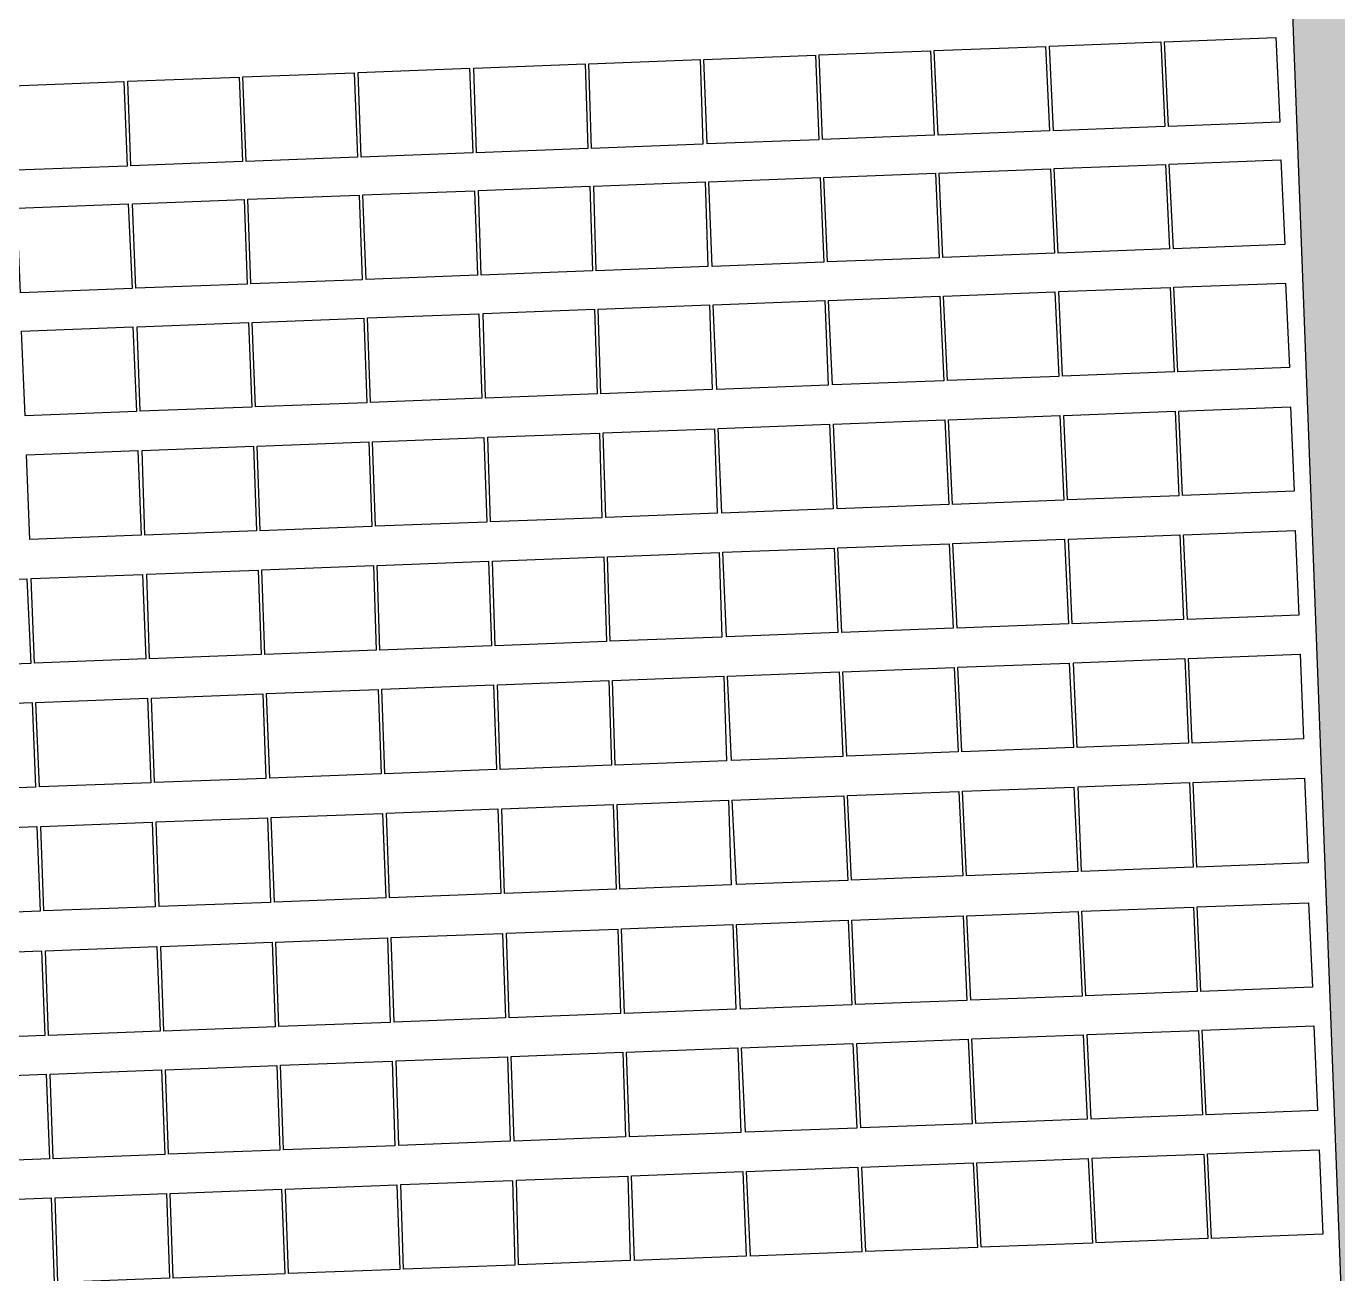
# Model space of a CAD drawing. Header units: metres. Extents: x 1956498 to 1957612, y 2277909 to 2278547.
# Drawn here: x 1956714.6 to 1956803.3, y 2278179.7 to 2278264 of the extents above; entities that cross this region are included whole.
import ezdxf

# ---------------------------------------------------------------- set-up
doc = ezdxf.new("R2010")
doc.units = ezdxf.units.M
doc.layers.add('PVcase PV Modules (full frames)', color=142, linetype='Continuous')
doc.layers.add('UBS-100-Circulation intérieure lourde', color=252, linetype='Continuous')

# ---------------------------------------------------------------- blocks, each defined once
blk = doc.blocks.new('3P6@20DEG F FX ID1 PVBlock')
at = {"color": 0, "transparency": 33554687}
blk.add_polyline3d([(0, 0, 2.083586713139974), (7.539539347030692, 0.2870042413902952, 2.083586713139975), (7.757297679336461, -5.433460050740019, 1.675326544159361e-15), (0.2177583323057694, -5.720464292130313, 0)], close=True, dxfattribs=at)

msp = doc.modelspace()

# ---------------------------------------------------------------- hatches: boundary and pattern name
at = {"layer": 'UBS-100-Circulation intérieure lourde', "transparency": 33554687}
h = msp.add_hatch(color=256, dxfattribs=at)
h.dxf.hatch_style = 1
edge = h.paths.add_edge_path()
edge.add_arc((1956764.775937202, 2278354.047734615), 10.98888332588078, 38.055118836919576, 92.19845196404327, ccw=False)
edge.add_arc((1956785.235277975, 2278370.073881621), 15.0000000032406, 218.0847095287733, 272.1729597382801)
edge.add_line((1956785.804021141, 2278355.084667789), (1956796.795983654, 2278355.501741271))
edge.add_line((1956796.795983654, 2278355.501741271), (1956798.696412464, 2278305.415981365))
edge.add_line((1956798.696412464, 2278305.415981365), (1956793.250331421, 2278305.209338011))
edge.add_line((1956793.250331421, 2278305.209338011), (1956793.705325957, 2278293.21796695))
edge.add_line((1956793.705325957, 2278293.21796695), (1956799.151407176, 2278293.424610309))
edge.add_line((1956799.151407176, 2278293.424610309), (1956805.262231156, 2278132.373971497))
edge.add_line((1956805.262231156, 2278132.373971497), (1956799.816150151, 2278132.167328046))
edge.add_line((1956799.816150151, 2278132.167328046), (1956800.271144691, 2278120.175957077))
edge.add_line((1956800.271144691, 2278120.175957077), (1956805.717225689, 2278120.382600434))
edge.add_line((1956805.717225689, 2278120.382600434), (1956808.505499487, 2278046.968937048))
edge.add_line((1956808.505499487, 2278046.968937048), (1956797.471805961, 2278046.520477231))
edge.add_arc((1956798.050883183, 2278031.558597255), 14.97308194175755, 92.21644131539423, 143.3305284562901)
edge.add_arc((1956776.381759162, 2278046.057097211), 11.14352137835336, 272.4211575891524, 330.0899243735837, ccw=False)
edge.add_line((1956776.852512727, 2278034.923523671), (1956777.009638957, 2278030.929814869))
edge.add_line((1956777.009638957, 2278030.929814869), (1956811.05939886, 2278032.310913297))
edge.add_line((1956811.05939886, 2278032.310913297), (1956845.09821501, 2278033.703832236))
edge.add_line((1956845.09821501, 2278033.703832236), (1956844.941310405, 2278037.691699671))
edge.add_arc((1956844.479915648, 2278048.799243783), 11.11712288870125, 215.1122603936908, 272.3786340929611, ccw=False)
edge.add_line((1956835.38581278, 2278042.404893593), (1956835.385812779, 2278042.404893593))
edge.add_arc((1956824.047902401, 2278032.596641205), 14.99166523962915, 40.86258006122761, 92.23155383180028)
edge.add_line((1956823.464155207, 2278047.576937126), (1956812.498220958, 2278047.131225021))
edge.add_line((1956812.498220958, 2278047.131225021), (1956800.793107333, 2278355.653406116))
edge.add_line((1956800.793107333, 2278355.653406116), (1956811.785325112, 2278356.070489282))
edge.add_arc((1956811.231408061, 2278371.033193459), 14.9729536298442, 272.1201129472284, 326.3140567721247)
edge.add_arc((1956832.785994752, 2278356.711410502), 10.90591148877471, 91.9203326248624, 146.5138370824924, ccw=False)
edge.add_line((1956832.420539268, 2278367.611197091), (1956832.168946329, 2278371.604529158))
edge.add_line((1956832.168946329, 2278371.604529158), (1956798.235802155, 2278370.316987037))
edge.add_line((1956798.235802155, 2278370.316987037), (1956764.21250126, 2278369.026024087))
edge.add_line((1956764.21250126, 2278369.026024087), (1956764.35439473, 2278365.028529609))

# ---------------------------------------------------------------- linework, layer by layer
msp.add_lwpolyline([(1956796.795983654, 2278355.501741271), (1956798.696412464, 2278305.415981365), (1956793.250331421, 2278305.209338011), (1956793.705325957, 2278293.217966949), (1956799.151407176, 2278293.424610308), (1956805.262231156, 2278132.373971497), (1956799.816150151, 2278132.167328045), (1956800.271144692, 2278120.175957076), (1956805.717225689, 2278120.382600434), (1956808.505499487, 2278046.968937048), (1956797.471805961, 2278046.52047723, 0.2268002442284344), (1956786.041064621, 2278040.500489724, -0.2570762172775547), (1956776.852512727, 2278034.92352367), (1956844.941310405, 2278037.69169967, -0.2552052530752312), (1956835.38581278, 2278042.404893592), (1956835.38581278, 2278042.404893592, 0.2279698997739576), (1956823.464155208, 2278047.576937125), (1956812.498220959, 2278047.131225021), (1956800.793107334, 2278355.653406115)], format="xyb", dxfattribs=at)

# ---------------------------------------------------------------- block references
at = {"layer": 'PVcase PV Modules (full frames)', "color": 144, "true_color": 0x007ca5, "transparency": 33554687, "extrusion": (-0.02921556327177144, -0.001112135660769143, 0.9995725156370523), "rotation": 87.82000000000001}
msp.add_blockref('3P6@20DEG F FX ID1 PVBlock', (-2202179.719712989, 2041183.438437656, -59083.26873979734), dxfattribs=at)
at = {"layer": 'PVcase PV Modules (full frames)', "color": 144, "true_color": 0x007ca5, "transparency": 33554687, "extrusion": (-0.009458974119178044, -0.0003600704985344086, 0.9999551980753182), "rotation": 359.999902426031}
msp.add_blockref('3P6@20DEG F FX ID1 PVBlock', (1956686.550522987, 2278255.513610719, -18710.34320837549), dxfattribs=at)
at = {"layer": 'PVcase PV Modules (full frames)', "color": 144, "true_color": 0x007ca5, "transparency": 33554687, "extrusion": (-0.01935708422889069, -0.0007368573886186794, 0.9998123625617681), "rotation": 87.82000000000001}
msp.add_blockref('3P6@20DEG F FX ID1 PVBlock', (-2202179.719712989, 2041651.491088364, -38937.23579612092), dxfattribs=at)
at = {"layer": 'PVcase PV Modules (full frames)', "color": 144, "true_color": 0x007ca5, "transparency": 33554687, "extrusion": (-0.03008562064720449, -0.001145255742183738, 0.9995466691553514), "rotation": 87.82000000000001}
msp.add_blockref('3P6@20DEG F FX ID1 PVBlock', (-2202179.719712989, 2041123.403220213, -60861.26178926364), dxfattribs=at)
at = {"layer": 'PVcase PV Modules (full frames)', "color": 144, "true_color": 0x007ca5, "transparency": 33554687, "extrusion": (0.01872882907350863, 0.0007129418831785515, 0.9998243459105237), "rotation": 267.82}
for p in [(2202179.719712988, -2041621.110537342, 38890.99252815253), (2202179.719712989, -2041628.905581264, 38890.99252815253)]:
    msp.add_blockref('3P6@20DEG F FX ID1 PVBlock', p, dxfattribs=at)
at = {"layer": 'PVcase PV Modules (full frames)', "color": 144, "true_color": 0x007ca5, "transparency": 33554687, "extrusion": (-0.004752170582378657, -0.0001808987326911435, 0.9999886920112669), "rotation": 359.9999753723686}
msp.add_blockref('3P6@20DEG F FX ID1 PVBlock', (1956741.282694572, 2278260.198626523, -9091.999804064184), dxfattribs=at)
at = {"layer": 'PVcase PV Modules (full frames)', "color": 144, "true_color": 0x007ca5, "transparency": 33554687, "extrusion": (-0.0006731259037568452, -2.56235799663244e-05, 0.9999997731224491), "rotation": 359.9999995058841}
msp.add_blockref('3P6@20DEG F FX ID1 PVBlock', (1956721.416447781, 2278260.303114269, -756.1965714274036), dxfattribs=at)
at = {"layer": 'PVcase PV Modules (full frames)', "color": 144, "true_color": 0x007ca5, "transparency": 33554687, "extrusion": (-0.0007575073196446501, -2.883568923979828e-05, 0.9999997126755406), "rotation": 359.9999993742371}
msp.add_blockref('3P6@20DEG F FX ID1 PVBlock', (1956729.140132903, 2278260.592433041, -928.6261929358702), dxfattribs=at)
at = {"layer": 'PVcase PV Modules (full frames)', "color": 144, "true_color": 0x007ca5, "transparency": 33554687, "extrusion": (0.00169199035974898, 6.440823335323484e-05, 0.9999985665090736), "rotation": 359.9999968780049}
msp.add_blockref('3P6@20DEG F FX ID1 PVBlock', (1956733.172987297, 2278260.656921525, 4076.829875606046), dxfattribs=at)
at = {"layer": 'PVcase PV Modules (full frames)', "color": 144, "true_color": 0x007ca5, "transparency": 33554687, "extrusion": (-0.01116709969188975, -0.0004250929437569483, 0.9999375556405813), "rotation": 359.9998640026252}
msp.add_blockref('3P6@20DEG F FX ID1 PVBlock', (1956598.559841891, 2278250.793978934, -22200.11526564856), dxfattribs=at)
at = {"layer": 'PVcase PV Modules (full frames)', "color": 144, "true_color": 0x007ca5, "transparency": 33554687, "extrusion": (-0.01934339461345518, -0.0007363362722066349, 0.9998126278927079), "rotation": 87.82000000000001}
msp.add_blockref('3P6@20DEG F FX ID1 PVBlock', (-2202171.434980658, 2041652.032588342, -38909.593427186), dxfattribs=at)
at = {"layer": 'PVcase PV Modules (full frames)', "color": 144, "true_color": 0x007ca5, "transparency": 33554687, "extrusion": (-0.02424096782227241, -0.000922769981051672, 0.9997057186865551), "rotation": 87.82000000000001}
msp.add_blockref('3P6@20DEG F FX ID1 PVBlock', (-2202171.434980658, 2041444.559430811, -48917.89769596445), dxfattribs=at)
at = {"layer": 'PVcase PV Modules (full frames)', "color": 144, "true_color": 0x007ca5, "transparency": 33554687, "extrusion": (-0.02722996413733468, -0.00103655075470871, 0.9996286583604997), "rotation": 87.82000000000001}
msp.add_blockref('3P6@20DEG F FX ID1 PVBlock', (-2202171.434980658, 2041296.852513923, -55026.01019878575), dxfattribs=at)
at = {"layer": 'PVcase PV Modules (full frames)', "color": 144, "true_color": 0x007ca5, "transparency": 33554687, "extrusion": (0.02089110847886417, 0.0007952523973682984, 0.9997814406959897), "rotation": 267.82}
for p in [(2202171.434980657, -2041539.972352171, 43309.16007681449), (2202163.110073306, -2041539.965170485, 43308.76155555499)]:
    msp.add_blockref('3P6@20DEG F FX ID1 PVBlock', p, dxfattribs=at)
at = {"layer": 'PVcase PV Modules (full frames)', "color": 144, "true_color": 0x007ca5, "transparency": 33554687, "extrusion": (-0.007282309430890572, -0.0002772123862720167, 0.9999734452087443), "rotation": 359.9999421664063}
msp.add_blockref('3P6@20DEG F FX ID1 PVBlock', (1956713.390438303, 2278249.661863301, -14262.70679658294), dxfattribs=at)
at = {"layer": 'PVcase PV Modules (full frames)', "color": 144, "true_color": 0x007ca5, "transparency": 33554687, "extrusion": (-0.01474875964319524, -0.0005614343765591094, 0.9998910735077237), "rotation": 359.9997627693177}
msp.add_blockref('3P6@20DEG F FX ID1 PVBlock', (1956564.865437906, 2278237.610515092, -29520.40076223596), dxfattribs=at)
at = {"layer": 'PVcase PV Modules (full frames)', "color": 144, "true_color": 0x007ca5, "transparency": 33554687, "extrusion": (0.003333970206817269, 0.0001269127390922469, 0.9999944342524196), "rotation": 359.9999878783768}
msp.add_blockref('3P6@20DEG F FX ID1 PVBlock', (1956716.617996065, 2278251.415028587, 7431.781176450089), dxfattribs=at)
at = {"layer": 'PVcase PV Modules (full frames)', "color": 144, "true_color": 0x007ca5, "transparency": 33554687, "extrusion": (0.002295550666598014, 8.73836911401515e-05, 0.9999973614021327), "rotation": 359.9999942534065}
msp.add_blockref('3P6@20DEG F FX ID1 PVBlock', (1956730.771613691, 2278252.181170576, 5309.812565709042), dxfattribs=at)
at = {"layer": 'PVcase PV Modules (full frames)', "color": 144, "true_color": 0x007ca5, "transparency": 33554687, "extrusion": (0.01903999369975799, 0.0007247868465633986, 0.9998184601836176), "rotation": 267.82}
msp.add_blockref('3P6@20DEG F FX ID1 PVBlock', (2202171.43498066, -2041608.917308677, 39526.47081890132), dxfattribs=at)
at = {"layer": 'PVcase PV Modules (full frames)', "color": 144, "true_color": 0x007ca5, "transparency": 33554687, "extrusion": (-0.01687928005430897, -0.0006425359354493156, 0.9998573283486099), "rotation": 87.82000000000001}
msp.add_blockref('3P6@20DEG F FX ID1 PVBlock', (-2202171.434980658, 2041679.353764054, -33873.00133238786), dxfattribs=at)
at = {"layer": 'PVcase PV Modules (full frames)', "color": 144, "true_color": 0x007ca5, "transparency": 33554687, "extrusion": (0.00424190615869136, 0.0001614747271799176, 0.9999909900384369), "rotation": 359.9999803772345}
msp.add_blockref('3P6@20DEG F FX ID1 PVBlock', (1956701.535116842, 2278250.573354041, 9287.105111930021), dxfattribs=at)
at = {"layer": 'PVcase PV Modules (full frames)', "color": 144, "true_color": 0x007ca5, "transparency": 33554687, "extrusion": (-0.01574004633419897, -0.0005991692396132914, 0.9998759382731538), "rotation": 87.82000000000001}
msp.add_blockref('3P6@20DEG F FX ID1 PVBlock', (-2202163.110073306, 2041786.86330492, -31546.39801447967), dxfattribs=at)
at = {"layer": 'PVcase PV Modules (full frames)', "color": 144, "true_color": 0x007ca5, "transparency": 33554687, "extrusion": (-0.02301730488743433, -0.0008761893564052954, 0.9997346827873537), "rotation": 87.82000000000001}
msp.add_blockref('3P6@20DEG F FX ID1 PVBlock', (-2202163.110073307, 2041510.730359521, -46417.6888069803), dxfattribs=at)
at = {"layer": 'PVcase PV Modules (full frames)', "color": 144, "true_color": 0x007ca5, "transparency": 33554687, "extrusion": (-0.00552324413225765, -0.0002102508414942228, 0.9999847246677517), "rotation": 359.999966731904}
msp.add_blockref('3P6@20DEG F FX ID1 PVBlock', (1956734.636838038, 2278243.015812484, -10668.47256732333), dxfattribs=at)
at = {"layer": 'PVcase PV Modules (full frames)', "color": 144, "true_color": 0x007ca5, "transparency": 33554687, "extrusion": (-0.02316284305087081, -0.0008817294919849148, 0.9997313165320488), "rotation": 87.82000000000001}
msp.add_blockref('3P6@20DEG F FX ID1 PVBlock', (-2202163.110073307, 2041480.546371478, -46715.03588134525), dxfattribs=at)
at = {"layer": 'PVcase PV Modules (full frames)', "color": 144, "true_color": 0x007ca5, "transparency": 33554687, "extrusion": (-0.02251770943809999, -0.0008571714819253756, 0.9997460767708528), "rotation": 87.82000000000001}
msp.add_blockref('3P6@20DEG F FX ID1 PVBlock', (-2202163.110073307, 2041518.082916737, -45396.69515909295), dxfattribs=at)
at = {"layer": 'PVcase PV Modules (full frames)', "color": 144, "true_color": 0x007ca5, "transparency": 33554687, "extrusion": (0.00837047468441203, 0.0003186350818399099, 0.9999649161971845), "rotation": 359.9999235910988}
msp.add_blockref('3P6@20DEG F FX ID1 PVBlock', (1956663.920772118, 2278238.785371059, 17723.33602276748), dxfattribs=at)
at = {"layer": 'PVcase PV Modules (full frames)', "color": 144, "true_color": 0x007ca5, "transparency": 33554687, "extrusion": (0.02111173691265418, 0.0008036509603778501, 0.9997767994455886), "rotation": 267.82}
msp.add_blockref('3P6@20DEG F FX ID1 PVBlock', (2202163.110073307, -2041522.555696652, 43759.60801331129), dxfattribs=at)
at = {"layer": 'PVcase PV Modules (full frames)', "color": 144, "true_color": 0x007ca5, "transparency": 33554687, "extrusion": (-0.01556262866303683, -0.0005924155612017348, 0.9998787194619652), "rotation": 359.9997358634736}
msp.add_blockref('3P6@20DEG F FX ID1 PVBlock', (1956486.940777724, 2278225.354101618, -31182.79283175505), dxfattribs=at)
at = {"layer": 'PVcase PV Modules (full frames)', "color": 144, "true_color": 0x007ca5, "transparency": 33554687, "extrusion": (0.004688806390311488, 0.0001784866765908316, 0.9999889915579774), "rotation": 359.9999760247504}
msp.add_blockref('3P6@20DEG F FX ID1 PVBlock', (1956697.660556612, 2278241.939698638, 10200.00353070131), dxfattribs=at)
at = {"layer": 'PVcase PV Modules (full frames)', "color": 144, "true_color": 0x007ca5, "transparency": 33554687, "extrusion": (0.005171452159186104, 0.000196859335234844, 0.9999866085748186), "rotation": 359.9999708348591}
msp.add_blockref('3P6@20DEG F FX ID1 PVBlock', (1956700.495223754, 2278241.862508664, 11186.26672318649), dxfattribs=at)
at = {"layer": 'PVcase PV Modules (full frames)', "color": 144, "true_color": 0x007ca5, "transparency": 33554687, "extrusion": (-0.01586127369280148, -0.0006037839467578556, 0.9998740197853866), "rotation": 87.82000000000001}
msp.add_blockref('3P6@20DEG F FX ID1 PVBlock', (-2202154.733491083, 2041790.827980023, -31794.45049383235), dxfattribs=at)
at = {"layer": 'PVcase PV Modules (full frames)', "color": 144, "true_color": 0x007ca5, "transparency": 33554687, "extrusion": (-0.02448461698652533, -0.0009320448638174646, 0.9996997723433746), "rotation": 87.82000000000001}
msp.add_blockref('3P6@20DEG F FX ID1 PVBlock', (-2202154.733491084, 2041416.959632402, -49416.42407616111), dxfattribs=at)
at = {"layer": 'PVcase PV Modules (full frames)', "color": 144, "true_color": 0x007ca5, "transparency": 33554687, "extrusion": (-0.02260101696184112, -0.0008603427118311977, 0.9997441942030515), "rotation": 87.82000000000001}
msp.add_blockref('3P6@20DEG F FX ID1 PVBlock', (-2202154.733491084, 2041514.300016886, -45567.25718255922), dxfattribs=at)
at = {"layer": 'PVcase PV Modules (full frames)', "color": 144, "true_color": 0x007ca5, "transparency": 33554687, "extrusion": (-0.01574004633421402, -0.0005991692396138644, 0.9998759382731535), "rotation": 87.82000000000001}
msp.add_blockref('3P6@20DEG F FX ID1 PVBlock', (-2202154.733491085, 2041786.875298649, -31546.71910860016), dxfattribs=at)
at = {"layer": 'PVcase PV Modules (full frames)', "color": 144, "true_color": 0x007ca5, "transparency": 33554687, "extrusion": (0.02119313575143345, 0.0008067495332347045, 0.9997750747804288), "rotation": 267.82}
msp.add_blockref('3P6@20DEG F FX ID1 PVBlock', (2202154.733491085, -2041519.006704551, 43925.55105148067), dxfattribs=at)
at = {"layer": 'PVcase PV Modules (full frames)', "color": 144, "true_color": 0x007ca5, "transparency": 33554687, "extrusion": (0.02030763962069635, 0.0007730417516901557, 0.9997934797644392), "rotation": 267.82}
msp.add_blockref('3P6@20DEG F FX ID1 PVBlock', (2202154.733491085, -2041564.934185507, 42116.07041843579), dxfattribs=at)
at = {"layer": 'PVcase PV Modules (full frames)', "color": 144, "true_color": 0x007ca5, "transparency": 33554687, "extrusion": (-0.0130315333590403, -0.0004960654986616204, 0.9999149629130137), "rotation": 359.9998147979886}
msp.add_blockref('3P6@20DEG F FX ID1 PVBlock', (1956603.313187848, 2278224.215825484, -26011.98835950472), dxfattribs=at)
at = {"layer": 'PVcase PV Modules (full frames)', "color": 144, "true_color": 0x007ca5, "transparency": 33554687, "extrusion": (0.01274172924649257, 0.0004850336563108928, 0.9999187032344986), "rotation": 359.9998229440242}
msp.add_blockref('3P6@20DEG F FX ID1 PVBlock', (1956555.664977962, 2278222.692679388, 26655.3608080171), dxfattribs=at)
at = {"layer": 'PVcase PV Modules (full frames)', "color": 144, "true_color": 0x007ca5, "transparency": 33554687, "extrusion": (0.005171452159171036, 0.0001968593352342705, 0.9999866085748188), "rotation": 359.9999708348591}
msp.add_blockref('3P6@20DEG F FX ID1 PVBlock', (1956700.830745875, 2278233.492631707, 11185.88604288852), dxfattribs=at)
at = {"layer": 'PVcase PV Modules (full frames)', "color": 144, "true_color": 0x007ca5, "transparency": 33554687, "extrusion": (0.00991322584271309, 0.0003773622938699889, 0.9999507915648103), "rotation": 359.9998928291052}
msp.add_blockref('3P6@20DEG F FX ID1 PVBlock', (1956635.705518707, 2278228.231628641, 20875.50090136765), dxfattribs=at)
at = {"layer": 'PVcase PV Modules (full frames)', "color": 144, "true_color": 0x007ca5, "transparency": 33554687, "extrusion": (-0.007432676331063082, -0.0002829363351935404, 0.9999723372521802), "rotation": 359.9999397533912}
msp.add_blockref('3P6@20DEG F FX ID1 PVBlock', (1956665.145820513, 2278231.025763308, -14569.92807037914), dxfattribs=at)
at = {"layer": 'PVcase PV Modules (full frames)', "color": 144, "true_color": 0x007ca5, "transparency": 33554687, "extrusion": (-0.01309281697961771, -0.000498398354586087, 0.9999141611871585), "rotation": 359.999813051912}
msp.add_blockref('3P6@20DEG F FX ID1 PVBlock', (1956625.484392078, 2278216.61487941, -26137.35390039468), dxfattribs=at)
at = {"layer": 'PVcase PV Modules (full frames)', "color": 144, "true_color": 0x007ca5, "transparency": 33554687, "extrusion": (-0.01595916877705082, -0.0006075104747455213, 0.9998724597982328), "rotation": 87.82000000000001}
msp.add_blockref('3P6@20DEG F FX ID1 PVBlock', (-2202146.356971779, 2041787.697837191, -31994.81829246245), dxfattribs=at)
at = {"layer": 'PVcase PV Modules (full frames)', "color": 144, "true_color": 0x007ca5, "transparency": 33554687, "extrusion": (-0.01477542305535064, -0.0005624493606352321, 0.9998906792866169), "rotation": 359.9997619107446}
msp.add_blockref('3P6@20DEG F FX ID1 PVBlock', (1956557.244568062, 2278212.193660059, -29575.98741612613), dxfattribs=at)
at = {"layer": 'PVcase PV Modules (full frames)', "color": 144, "true_color": 0x007ca5, "transparency": 33554687, "extrusion": (-0.02565162505790737, -0.0009764688333475476, 0.9996704660239323), "rotation": 87.82000000000001}
msp.add_blockref('3P6@20DEG F FX ID1 PVBlock', (-2202146.35697178, 2041357.816150076, -51801.57246116591), dxfattribs=at)
at = {"layer": 'PVcase PV Modules (full frames)', "color": 144, "true_color": 0x007ca5, "transparency": 33554687, "extrusion": (-0.02920883182707672, -0.001111879417902153, 0.9995727126464876), "rotation": 87.82000000000001}
msp.add_blockref('3P6@20DEG F FX ID1 PVBlock', (-2202146.356971779, 2041168.203202399, -59070.78940552972), dxfattribs=at)
at = {"layer": 'PVcase PV Modules (full frames)', "color": 144, "true_color": 0x007ca5, "transparency": 33554687, "extrusion": (0.01139915092171653, 0.0004339263331876102, 0.9999349334162705), "rotation": 359.9998582916905}
msp.add_blockref('3P6@20DEG F FX ID1 PVBlock', (1956604.112695178, 2278217.414774534, 23911.54263558905), dxfattribs=at)
at = {"layer": 'PVcase PV Modules (full frames)', "color": 144, "true_color": 0x007ca5, "transparency": 33554687, "extrusion": (0.01985572671372843, 0.000755838987029223, 0.99980256992273), "rotation": 267.82}
msp.add_blockref('3P6@20DEG F FX ID1 PVBlock', (2202146.356971779, -2041575.974730689, 41192.22031588613), dxfattribs=at)
at = {"layer": 'PVcase PV Modules (full frames)', "color": 144, "true_color": 0x007ca5, "transparency": 33554687, "extrusion": (0.01883124055023825, 0.0007168403346403137, 0.9998224194922185), "rotation": 267.82}
msp.add_blockref('3P6@20DEG F FX ID1 PVBlock', (2202146.356971779, -2041624.937896081, 39098.71774143692), dxfattribs=at)
at = {"layer": 'PVcase PV Modules (full frames)', "color": 144, "true_color": 0x007ca5, "transparency": 33554687, "extrusion": (-0.006144993147165785, -0.0002339186806214435, 0.9999810919918797), "rotation": 359.9999588203109}
msp.add_blockref('3P6@20DEG F FX ID1 PVBlock', (1956681.771097824, 2278223.956031922, -11938.92562797306), dxfattribs=at)
at = {"layer": 'PVcase PV Modules (full frames)', "color": 144, "true_color": 0x007ca5, "transparency": 33554687, "extrusion": (0.01407299274000175, 0.0005357102628592321, 0.9999008270272878), "rotation": 359.9997840114819}
msp.add_blockref('3P6@20DEG F FX ID1 PVBlock', (1956520.23564058, 2278211.573150198, 29375.40325237035), dxfattribs=at)
at = {"layer": 'PVcase PV Modules (full frames)', "color": 144, "true_color": 0x007ca5, "transparency": 33554687, "extrusion": (0.01252021341748308, 0.0004766013132280427, 0.999921505472889), "rotation": 359.9998290470113}
msp.add_blockref('3P6@20DEG F FX ID1 PVBlock', (1956569.391400689, 2278215.050214446, 26202.38171032819), dxfattribs=at)
at = {"layer": 'PVcase PV Modules (full frames)', "color": 144, "true_color": 0x007ca5, "transparency": 33554687, "extrusion": (-0.01969625420528722, -0.000749768419027505, 0.9998057288381571), "rotation": 87.82000000000001}
msp.add_blockref('3P6@20DEG F FX ID1 PVBlock', (-2202146.356971779, 2041567.908664384, -39630.21088481248), dxfattribs=at)
at = {"layer": 'PVcase PV Modules (full frames)', "color": 144, "true_color": 0x007ca5, "transparency": 33554687, "extrusion": (-0.01284170515330138, -0.0004888393940317613, 0.9999174224128723), "rotation": 359.9998201545264}
msp.add_blockref('3P6@20DEG F FX ID1 PVBlock', (1956639.820938002, 2278209.032239008, -25624.47070199618), dxfattribs=at)
at = {"layer": 'PVcase PV Modules (full frames)', "color": 144, "true_color": 0x007ca5, "transparency": 33554687, "extrusion": (-0.03086928092233577, -0.001175086984176041, 0.9995227394441397), "rotation": 87.82000000000001}
msp.add_blockref('3P6@20DEG F FX ID1 PVBlock', (-2202137.981397919, 2041059.394864336, -62464.21239555107), dxfattribs=at)
at = {"layer": 'PVcase PV Modules (full frames)', "color": 144, "true_color": 0x007ca5, "transparency": 33554687, "extrusion": (-0.02831955084229919, -0.001078027560027122, 0.9995983397828702), "rotation": 87.82000000000001}
msp.add_blockref('3P6@20DEG F FX ID1 PVBlock', (-2202137.981397921, 2041219.991968565, -57253.78804962278), dxfattribs=at)
at = {"layer": 'PVcase PV Modules (full frames)', "color": 144, "true_color": 0x007ca5, "transparency": 33554687, "extrusion": (-0.01284170515331643, -0.0004888393940323342, 0.9999174224128723), "rotation": 359.9998201545264}
msp.add_blockref('3P6@20DEG F FX ID1 PVBlock', (1956632.031558028, 2278208.735748681, -25624.47070202692), dxfattribs=at)
at = {"layer": 'PVcase PV Modules (full frames)', "color": 144, "true_color": 0x007ca5, "transparency": 33554687, "extrusion": (0.01903166951155582, 0.0007244699734481871, 0.9998186188998786), "rotation": 267.82}
for p in [(2202137.981397921, -2041609.27787977, 39507.93479202983), (2202137.981397921, -2041617.072925124, 39507.93479202984)]:
    msp.add_blockref('3P6@20DEG F FX ID1 PVBlock', p, dxfattribs=at)
at = {"layer": 'PVcase PV Modules (full frames)', "color": 144, "true_color": 0x007ca5, "transparency": 33554687, "extrusion": (-0.02179534801514876, -0.0008296736756720825, 0.999762108927164), "rotation": 87.82000000000001}
msp.add_blockref('3P6@20DEG F FX ID1 PVBlock', (-2202137.98139792, 2041534.771768492, -43921.54083667521), dxfattribs=at)
at = {"layer": 'PVcase PV Modules (full frames)', "color": 144, "true_color": 0x007ca5, "transparency": 33554687, "extrusion": (0.005875748736627329, 0.0002236694751675851, 0.9999827126249483), "rotation": 359.9999623498825}
msp.add_blockref('3P6@20DEG F FX ID1 PVBlock', (1956685.630971921, 2278215.847200763, 12624.29299318464), dxfattribs=at)
at = {"layer": 'PVcase PV Modules (full frames)', "color": 144, "true_color": 0x007ca5, "transparency": 33554687, "extrusion": (0.00232313844550798, 8.843386266831207e-05, 0.999997297599956), "rotation": 359.9999941144519}
msp.add_blockref('3P6@20DEG F FX ID1 PVBlock', (1956724.118968871, 2278218.445160224, 5364.70357262616), dxfattribs=at)
at = {"layer": 'PVcase PV Modules (full frames)', "color": 144, "true_color": 0x007ca5, "transparency": 33554687, "extrusion": (0.00796700986975808, 0.0003032765688422906, 0.9999682168834457), "rotation": 359.9999307796531}
msp.add_blockref('3P6@20DEG F FX ID1 PVBlock', (1956671.602439557, 2278214.187273414, 16897.725837119), dxfattribs=at)
at = {"layer": 'PVcase PV Modules (full frames)', "color": 144, "true_color": 0x007ca5, "transparency": 33554687, "extrusion": (0.0009585518820125474, 3.648876185500608e-05, 0.999999539923324), "rotation": 359.9999989980005}
msp.add_blockref('3P6@20DEG F FX ID1 PVBlock', (1956705.952902462, 2278217.927812334, 2576.217116482591), dxfattribs=at)
at = {"layer": 'PVcase PV Modules (full frames)', "color": 144, "true_color": 0x007ca5, "transparency": 33554687, "extrusion": (-0.006118271582919502, -0.0002329014828959236, 0.9999812560792012), "rotation": 359.9999591776762}
msp.add_blockref('3P6@20DEG F FX ID1 PVBlock', (1956682.402255994, 2278215.61116281, -11884.85234343715), dxfattribs=at)
at = {"layer": 'PVcase PV Modules (full frames)', "color": 144, "true_color": 0x007ca5, "transparency": 33554687, "extrusion": (-0.02461011067197246, -0.0009368219753004374, 0.9996966864090827), "rotation": 87.82000000000001}
msp.add_blockref('3P6@20DEG F FX ID1 PVBlock', (-2202129.591168427, 2041418.50938426, -49673.72290746566), dxfattribs=at)
at = {"layer": 'PVcase PV Modules (full frames)', "color": 144, "true_color": 0x007ca5, "transparency": 33554687, "extrusion": (-0.01415621400554808, -0.000538878209213285, 0.9998996505726486), "rotation": 359.9997814492845}
msp.add_blockref('3P6@20DEG F FX ID1 PVBlock', (1956598.423889593, 2278197.679893455, -28310.96163290762), dxfattribs=at)
at = {"layer": 'PVcase PV Modules (full frames)', "color": 144, "true_color": 0x007ca5, "transparency": 33554687, "extrusion": (-0.01361888103743163, -0.0005184237976385256, 0.9999071243450836), "rotation": 359.9997977263932}
msp.add_blockref('3P6@20DEG F FX ID1 PVBlock', (1956620.484907185, 2278199.100085338, -27212.90796131004), dxfattribs=at)
at = {"layer": 'PVcase PV Modules (full frames)', "color": 144, "true_color": 0x007ca5, "transparency": 33554687, "extrusion": (0.01903166951157082, 0.0007244699734487582, 0.9998186188998782), "rotation": 267.82}
msp.add_blockref('3P6@20DEG F FX ID1 PVBlock', (2202129.591168426, -2041617.073479283, 39507.64452898216), dxfattribs=at)
at = {"layer": 'PVcase PV Modules (full frames)', "color": 144, "true_color": 0x007ca5, "transparency": 33554687, "extrusion": (-0.02867331688707181, -0.001091494212382958, 0.9995882399963887), "rotation": 87.82000000000001}
msp.add_blockref('3P6@20DEG F FX ID1 PVBlock', (-2202129.591168426, 2041183.979040239, -57976.9584684681), dxfattribs=at)
at = {"layer": 'PVcase PV Modules (full frames)', "color": 144, "true_color": 0x007ca5, "transparency": 33554687, "extrusion": (-0.02867331688708681, -0.001091494212383529, 0.9995882399963882), "rotation": 87.82000000000001}
msp.add_blockref('3P6@20DEG F FX ID1 PVBlock', (-2202129.591168427, 2041191.77414322, -57976.95846849873), dxfattribs=at)
at = {"layer": 'PVcase PV Modules (full frames)', "color": 144, "true_color": 0x007ca5, "transparency": 33554687, "extrusion": (0.001356700323103009, 5.164489885970249e-05, 0.9999990783480941), "rotation": 359.9999979927374}
msp.add_blockref('3P6@20DEG F FX ID1 PVBlock', (1956728.509055216, 2278210.354287879, 3389.486292436321), dxfattribs=at)
at = {"layer": 'PVcase PV Modules (full frames)', "color": 144, "true_color": 0x007ca5, "transparency": 33554687, "extrusion": (0.007232961899809331, 0.0002753338960791068, 0.9999738038835825), "rotation": 359.9999429475631}
msp.add_blockref('3P6@20DEG F FX ID1 PVBlock', (1956683.288080668, 2278206.669743359, 15397.39121756165), dxfattribs=at)
at = {"layer": 'PVcase PV Modules (full frames)', "color": 144, "true_color": 0x007ca5, "transparency": 33554687, "extrusion": (0.013606957696456, 0.0005179699171991462, 0.999907286906847), "rotation": 359.9997980804359}
msp.add_blockref('3P6@20DEG F FX ID1 PVBlock', (1956557.175719488, 2278196.702972705, 28422.42047223422), dxfattribs=at)
at = {"layer": 'PVcase PV Modules (full frames)', "color": 144, "true_color": 0x007ca5, "transparency": 33554687, "extrusion": (0.0002680723869126696, 1.020459055948252e-05, 0.9999999640165302), "rotation": 359.9999999216317}
for p in [(1956707.527522802, 2278209.624387335, 1164.991694939109), (1956715.316881221, 2278209.920901314, 1164.991694939114)]:
    msp.add_blockref('3P6@20DEG F FX ID1 PVBlock', p, dxfattribs=at)
at = {"layer": 'PVcase PV Modules (full frames)', "color": 144, "true_color": 0x007ca5, "transparency": 33554687, "extrusion": (0.009075864749195205, 0.000345486847061757, 0.9999587538083222), "rotation": 359.9999101700511}
msp.add_blockref('3P6@20DEG F FX ID1 PVBlock', (1956637.149765076, 2278203.744508101, 19163.22263320844), dxfattribs=at)
at = {"layer": 'PVcase PV Modules (full frames)', "color": 144, "true_color": 0x007ca5, "transparency": 33554687, "extrusion": (-0.0218217960842109, -0.0008306804623798679, 0.9997615311591203), "rotation": 87.82000000000001}
msp.add_blockref('3P6@20DEG F FX ID1 PVBlock', (-2202121.17066572, 2041564.745306127, -43976.11110636178), dxfattribs=at)
at = {"layer": 'PVcase PV Modules (full frames)', "color": 144, "true_color": 0x007ca5, "transparency": 33554687, "extrusion": (-0.02088878209059699, -0.0007951638397961354, 0.9997814893751731), "rotation": 87.82000000000001}
msp.add_blockref('3P6@20DEG F FX ID1 PVBlock', (-2202121.17066572, 2041581.537308526, -42069.47852221649), dxfattribs=at)
at = {"layer": 'PVcase PV Modules (full frames)', "color": 144, "true_color": 0x007ca5, "transparency": 33554687, "extrusion": (-0.0212034594034364, -0.0008071425190359725, 0.9997748555701332), "rotation": 87.82000000000001}
msp.add_blockref('3P6@20DEG F FX ID1 PVBlock', (-2202121.17066572, 2041575.980909655, -42712.52621137883), dxfattribs=at)
at = {"layer": 'PVcase PV Modules (full frames)', "color": 144, "true_color": 0x007ca5, "transparency": 33554687, "extrusion": (-0.02182179608422589, -0.0008306804623804388, 0.9997615311591199), "rotation": 87.82000000000001}
msp.add_blockref('3P6@20DEG F FX ID1 PVBlock', (-2202121.170665721, 2041556.950246495, -43976.11110639245), dxfattribs=at)
at = {"layer": 'PVcase PV Modules (full frames)', "color": 144, "true_color": 0x007ca5, "transparency": 33554687, "extrusion": (0.01197215668604611, 0.0004557386849950776, 0.9999282273076082), "rotation": 359.9998436864759}
msp.add_blockref('3P6@20DEG F FX ID1 PVBlock', (1956599.410747481, 2278191.510394015, 25081.42031441256), dxfattribs=at)
at = {"layer": 'PVcase PV Modules (full frames)', "color": 144, "true_color": 0x007ca5, "transparency": 33554687, "extrusion": (0.005288909830352727, 0.0002013305433892153, 0.9999859933513162), "rotation": 359.9999694949659}
msp.add_blockref('3P6@20DEG F FX ID1 PVBlock', (1956724.205550958, 2278200.747497614, 11424.38694590931), dxfattribs=at)
at = {"layer": 'PVcase PV Modules (full frames)', "color": 144, "true_color": 0x007ca5, "transparency": 33554687, "extrusion": (-0.02088878209058198, -0.0007951638397955644, 0.9997814893751734), "rotation": 87.82000000000001}
msp.add_blockref('3P6@20DEG F FX ID1 PVBlock', (-2202121.17066572, 2041573.742253886, -42069.47852218583), dxfattribs=at)
at = {"layer": 'PVcase PV Modules (full frames)', "color": 144, "true_color": 0x007ca5, "transparency": 33554687, "extrusion": (0.00971038463103397, 0.0003696408290163594, 0.9999527847833491), "rotation": 359.9998971701298}
msp.add_blockref('3P6@20DEG F FX ID1 PVBlock', (1956625.417685054, 2278194.407708445, 20459.56174189156), dxfattribs=at)
at = {"layer": 'PVcase PV Modules (full frames)', "color": 144, "true_color": 0x007ca5, "transparency": 33554687, "extrusion": (0.009773644421247394, 0.000372048910898426, 0.9999521675831974), "rotation": 359.9998958259314}
msp.add_blockref('3P6@20DEG F FX ID1 PVBlock', (1956631.962085845, 2278194.608881019, 20588.829863649), dxfattribs=at)
at = {"layer": 'PVcase PV Modules (full frames)', "color": 144, "true_color": 0x007ca5, "transparency": 33554687, "extrusion": (0.00829742221804921, 0.0003158542265747392, 0.9999655259160902), "rotation": 359.9999249190037}
msp.add_blockref('3P6@20DEG F FX ID1 PVBlock', (1956666.765998695, 2278196.971252533, 17572.23332147018), dxfattribs=at)
at = {"layer": 'PVcase PV Modules (full frames)', "color": 144, "true_color": 0x007ca5, "transparency": 33554687, "extrusion": (-0.005444387826001772, -0.0002072490540753771, 0.9999851577343684), "rotation": 359.9999676750783}
for p in [(1956682.441801092, 2278199.092813357, -10508.36238938614), (1956682.756308526, 2278190.754425416, -10508.70635688132)]:
    msp.add_blockref('3P6@20DEG F FX ID1 PVBlock', p, dxfattribs=at)
at = {"layer": 'PVcase PV Modules (full frames)', "color": 144, "true_color": 0x007ca5, "transparency": 33554687, "extrusion": (-0.001748956237676135, -6.657672771702568e-05, 0.999998468358636), "rotation": 359.9999966642434}
msp.add_blockref('3P6@20DEG F FX ID1 PVBlock', (1956713.958794767, 2278201.326428443, -2956.964625760351), dxfattribs=at)
at = {"layer": 'PVcase PV Modules (full frames)', "color": 144, "true_color": 0x007ca5, "transparency": 33554687, "extrusion": (-0.0301969667154413, -0.001149494302707821, 0.9995433066476083), "rotation": 87.82000000000001}
msp.add_blockref('3P6@20DEG F FX ID1 PVBlock', (-2202112.826349095, 2041108.728850003, -61091.33817464646), dxfattribs=at)
at = {"layer": 'PVcase PV Modules (full frames)', "color": 144, "true_color": 0x007ca5, "transparency": 33554687, "extrusion": (-0.02379897052736545, -0.0009059446695197025, 0.9997163539054932), "rotation": 87.82000000000001}
msp.add_blockref('3P6@20DEG F FX ID1 PVBlock', (-2202112.826349095, 2041465.943003526, -48016.86739612425), dxfattribs=at)
at = {"layer": 'PVcase PV Modules (full frames)', "color": 144, "true_color": 0x007ca5, "transparency": 33554687, "extrusion": (-0.02121648828846984, -0.0008076384837220191, 0.9997745787650258), "rotation": 87.82000000000001}
msp.add_blockref('3P6@20DEG F FX ID1 PVBlock', (-2202112.826349095, 2041591.041141284, -42739.48448304517), dxfattribs=at)
at = {"layer": 'PVcase PV Modules (full frames)', "color": 144, "true_color": 0x007ca5, "transparency": 33554687, "extrusion": (0.006177630160798543, 0.0002351610590888499, 0.999980890609852), "rotation": 359.9999583817217}
msp.add_blockref('3P6@20DEG F FX ID1 PVBlock', (1956714.025172588, 2278191.61326092, 13239.98363945627), dxfattribs=at)
at = {"layer": 'PVcase PV Modules (full frames)', "color": 144, "true_color": 0x007ca5, "transparency": 33554687, "extrusion": (-0.02486875320740874, -0.0009466676039598845, 0.9996902765028559), "rotation": 87.82000000000001}
msp.add_blockref('3P6@20DEG F FX ID1 PVBlock', (-2202112.826349095, 2041389.956154496, -50203.04477758759), dxfattribs=at)
at = {"layer": 'PVcase PV Modules (full frames)', "color": 144, "true_color": 0x007ca5, "transparency": 33554687, "extrusion": (-0.02614681503379943, -0.0009953190066583283, 0.9996576180891452), "rotation": 87.82000000000001}
msp.add_blockref('3P6@20DEG F FX ID1 PVBlock', (-2202112.826349095, 2041331.853166955, -52814.77605582138), dxfattribs=at)
at = {"layer": 'PVcase PV Modules (full frames)', "color": 144, "true_color": 0x007ca5, "transparency": 33554687, "extrusion": (0.01018982780639681, 0.0003878915759786335, 0.999948007123071), "rotation": 359.9998867648779}
msp.add_blockref('3P6@20DEG F FX ID1 PVBlock', (1956623.89622992, 2278185.628352026, 21438.93835372945), dxfattribs=at)
at = {"layer": 'PVcase PV Modules (full frames)', "color": 144, "true_color": 0x007ca5, "transparency": 33554687, "extrusion": (0.02426150595847909, 0.0009235517970128675, 0.9997052197426524), "rotation": 267.82}
msp.add_blockref('3P6@20DEG F FX ID1 PVBlock', (2202112.826349096, -2041366.693731121, 50193.73589305627), dxfattribs=at)
at = {"layer": 'PVcase PV Modules (full frames)', "color": 144, "true_color": 0x007ca5, "transparency": 33554687, "extrusion": (0.01394553168593989, 0.000530858260443164, 0.9999026154258742), "rotation": 359.9997879064303}
msp.add_blockref('3P6@20DEG F FX ID1 PVBlock', (1956548.489678065, 2278179.232574487, 29113.47266456172), dxfattribs=at)
at = {"layer": 'PVcase PV Modules (full frames)', "color": 144, "true_color": 0x007ca5, "transparency": 33554687, "extrusion": (-0.0002833750310090912, -1.078710940552964e-05, 0.9999999597911142), "rotation": 359.9999999124292}
msp.add_blockref('3P6@20DEG F FX ID1 PVBlock', (1956716.2850199, 2278193.180465241, 37.51848935688588), dxfattribs=at)
at = {"layer": 'PVcase PV Modules (full frames)', "color": 144, "true_color": 0x007ca5, "transparency": 33554687, "extrusion": (0.007510272972383453, 0.0002858901715158295, 0.9999717566345012), "rotation": 359.9999384888658}
msp.add_blockref('3P6@20DEG F FX ID1 PVBlock', (1956664.163043368, 2278189.005763297, 15963.40463558908), dxfattribs=at)
at = {"layer": 'PVcase PV Modules (full frames)', "color": 144, "true_color": 0x007ca5, "transparency": 33554687, "extrusion": (-0.02379897052738044, -0.0009059446695202733, 0.9997163539054928), "rotation": 87.82000000000001}
msp.add_blockref('3P6@20DEG F FX ID1 PVBlock', (-2202104.451321095, 2041465.972519822, -48017.18568189732), dxfattribs=at)
at = {"layer": 'PVcase PV Modules (full frames)', "color": 144, "true_color": 0x007ca5, "transparency": 33554687, "extrusion": (-0.01721674633394692, -0.0006553821120025873, 0.9998515660436602), "rotation": 87.82000000000001}
msp.add_blockref('3P6@20DEG F FX ID1 PVBlock', (-2202104.451321095, 2041745.814437459, -34566.21340822516), dxfattribs=at)
at = {"layer": 'PVcase PV Modules (full frames)', "color": 144, "true_color": 0x007ca5, "transparency": 33554687, "extrusion": (-0.02447829886875954, -0.000931804354880125, 0.9996999272907525), "rotation": 87.82000000000001}
msp.add_blockref('3P6@20DEG F FX ID1 PVBlock', (-2202104.451321096, 2041409.42996268, -49405.60893594374), dxfattribs=at)
at = {"layer": 'PVcase PV Modules (full frames)', "color": 144, "true_color": 0x007ca5, "transparency": 33554687, "extrusion": (-0.03436575851548868, -0.001308185818597036, 0.9994084666899311), "rotation": 87.82000000000001}
msp.add_blockref('3P6@20DEG F FX ID1 PVBlock', (-2202104.451321095, 2040828.171984342, -69610.75708426087), dxfattribs=at)
at = {"layer": 'PVcase PV Modules (full frames)', "color": 144, "true_color": 0x007ca5, "transparency": 33554687, "extrusion": (-0.04082085057226435, -0.001553908894449017, 0.9991652733785861), "rotation": 87.82000000000001}
msp.add_blockref('3P6@20DEG F FX ID1 PVBlock', (-2202104.451321096, 2040343.354305265, -82801.89465097299), dxfattribs=at)
at = {"layer": 'PVcase PV Modules (full frames)', "color": 144, "true_color": 0x007ca5, "transparency": 33554687, "extrusion": (0.02179503068436787, 0.0008296615959844719, 0.9997621158551186), "rotation": 267.82}
msp.add_blockref('3P6@20DEG F FX ID1 PVBlock', (2202104.451321095, -2041484.414766031, 45153.22583565194), dxfattribs=at)
at = {"layer": 'PVcase PV Modules (full frames)', "color": 144, "true_color": 0x007ca5, "transparency": 33554687, "extrusion": (0.02987973473300549, 0.001137418376013495, 0.9995528538960424), "rotation": 267.82}
msp.add_blockref('3P6@20DEG F FX ID1 PVBlock', (2202104.451321095, -2041059.916027515, 61673.94720734726), dxfattribs=at)
at = {"layer": 'PVcase PV Modules (full frames)', "color": 144, "true_color": 0x007ca5, "transparency": 33554687, "extrusion": (0.0003836756422824427, 1.460520750469643e-05, 0.999999926289842), "rotation": 359.9999998394669}
msp.add_blockref('3P6@20DEG F FX ID1 PVBlock', (1956755.139627842, 2278186.275830004, 1399.673398594596), dxfattribs=at)
at = {"layer": 'PVcase PV Modules (full frames)', "color": 144, "true_color": 0x007ca5, "transparency": 33554687, "extrusion": (0.01025392531093377, 0.0003903315467537559, 0.9999473509425391), "rotation": 359.9998853357843}
msp.add_blockref('3P6@20DEG F FX ID1 PVBlock', (1956607.316633236, 2278176.565198266, 21569.4877839429), dxfattribs=at)
at = {"layer": 'PVcase PV Modules (full frames)', "color": 144, "true_color": 0x007ca5, "transparency": 33554687, "extrusion": (0.004540791037660234, 0.0001728522429674405, 0.9999896756161307), "rotation": 359.9999775145584}
msp.add_blockref('3P6@20DEG F FX ID1 PVBlock', (1956701.336054289, 2278183.431507825, 9895.027052020881), dxfattribs=at)
at = {"layer": 'PVcase PV Modules (full frames)', "color": 144, "true_color": 0x007ca5, "transparency": 33554687, "extrusion": (0.01122449109115575, 0.0004272776362494879, 0.9999369121267432), "rotation": 359.9998626011183}
msp.add_blockref('3P6@20DEG F FX ID1 PVBlock', (1956601.912728573, 2278175.548722716, 23552.83344447336), dxfattribs=at)
at = {"layer": 'PVcase PV Modules (full frames)', "color": 144, "true_color": 0x007ca5, "transparency": 33554687, "extrusion": (0.0002830998819863714, 1.077663543186889e-05, 0.9999999598691597), "rotation": 359.9999999125992}
msp.add_blockref('3P6@20DEG F FX ID1 PVBlock', (1956708.463590848, 2278184.501642736, 1194.74777138369), dxfattribs=at)

doc.saveas('drawing.dxf')
